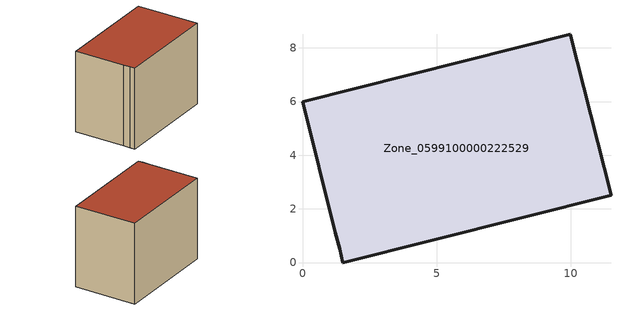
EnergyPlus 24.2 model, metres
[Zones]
Zone_0599100000222529
 floor ground (C_G): 1.23,1.11 0,6 9.99,8.5 11.5,2.5 1.51,0 1.38,0.51 z0
 wall outside (C_F): 1.51,0 11.5,2.5 9.99,8.5 0,6 1.23,1.11 1.38,0.51 1.51,0 z0:8
 roof outside (C_R): 0,6 1.23,1.11 1.38,0.51 1.51,0 11.5,2.5 9.99,8.5 z8
[BUILDING]
Pand.0599100000222529: North Axis=0; Terrain=City; Loads Convergence Tolerance Value=0.04; Temperature Convergence Tolerance Value=0.4; Solar Distribution=FullExterior; Maximum Number of Warmup Days=25; Minimum Number of Warmup Days=1
[Site:Location]
Rotterdam.The.Hague.AP_ZH_NLD Design_Conditions: Latitude=51.96; Longitude=4.45; Time Zone=1; Elevation=-4.5
[SITE:GROUNDTEMPERATURE:BUILDINGSURFACE]
18, 18, 18, 18, 18, 18, 18, 18, 18, 18, 18, 18
[MATERIAL] Thermal Absorptance=0.9; Solar Absorptance=0.7; Visible Absorptance=0.7
Name | Roughness | Thickness | Conductivity | Density | Specific Heat
G.TI.1965-1974 | MediumSmooth | 0.15 | 0.882353 | 540 | 1210
F.TI.1965-1974 | Rough | 0.3 | 0.697674 | 1920 | 840
R.TI.1965-1974 | MediumRough | 0.2 | 0.232558 | 1500 | 1000
[CONSTRUCTION]
C_G: G.TI.1965-1974
C_F: F.TI.1965-1974
C_R: R.TI.1965-1974
[ZONE]
Zone_0599100000222529: Type=1; Multiplier=1; Ceiling Height=Autocalculate; Volume=Autocalculate; Floor Area=autocalculate; Part of Total Floor Area=Yes
[ZONEINFILTRATION:DESIGNFLOWRATE]
Infil_Zone_0599100000222529: Zone or ZoneList or Space or SpaceList=Zone_0599100000222529; Schedule=AlwaysOn; Design Flow Rate Calculation Method=Flow/Area; Flow Rate per Floor Area=0.003; Constant Term Coefficient=1; Temperature Term Coefficient=0; Velocity Term Coefficient=0; Velocity Squared Term Coefficient=0
[HVACTEMPLATE:ZONE:IDEALLOADSAIRSYSTEM]
Zone_0599100000222529: Maximum Heating Supply Air Temperature=50; Minimum Cooling Supply Air Temperature=13; Maximum Heating Supply Air Humidity Ratio=0.0156; Minimum Cooling Supply Air Humidity Ratio=0.0077; Heating Limit=NoLimit; Cooling Limit=NoLimit; Dehumidification Control Type=ConstantSensibleHeatRatio; Cooling Sensible Heat Ratio=0.7; Dehumidification Setpoint=60; Humidification Control Type=None; Humidification Setpoint=30; Outdoor Air Method=None; Outdoor Air Flow Rate per Person=0.00944; Outdoor Air Flow Rate per Zone Floor Area=0; Outdoor Air Flow Rate per Zone=0; Demand Controlled Ventilation Type=None; Outdoor Air Economizer Type=NoEconomizer; Heat Recovery Type=None; Sensible Heat Recovery Effectiveness=0.7; Latent Heat Recovery Effectiveness=0.65
[ZONECONTROL:THERMOSTAT]
ThermostatControl_Zone_0599100000222529: Zone or ZoneList=Zone_0599100000222529; Control Type Schedule=DualSetpointControlType; Control 1=Thermostat_Zone_0599100000222529; Temperature Difference Between Cutout And Setpoint=0
[THERMOSTATSETPOINT:DUALSETPOINT]
Thermostat_Zone_0599100000222529: Heating Setpoint Temperature Schedule=HeatingSetpoint_Zone_0599100000222529; Cooling Setpoint Temperature Schedule=CoolingSetpoint_Zone_0599100000222529
[SCHEDULE:COMPACT]
HeatingSetpoint_Zone_0599100000222529: Through: 12/31, For: AllDays, Until: 24:00, 21
CoolingSetpoint_Zone_0599100000222529: Through: 12/31, For: AllDays, Until: 24:00, 24
DualSetpointControlType: Through: 12/31, For: AllDays, Until: 24:00, 4
AlwaysOn: Through: 12/31, For: AllDays, Until: 24:00, 1
